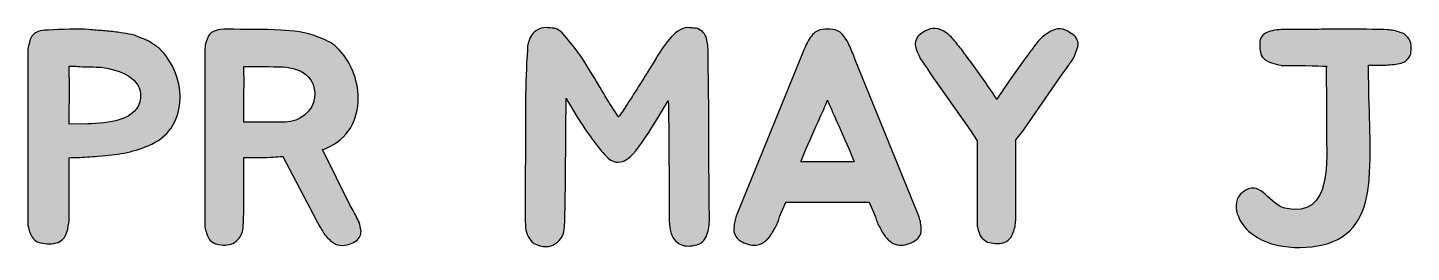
# Model space of a CAD drawing. Header units: millimetres. Extents: x 28 to 183, y 96 to 201.
# Drawn here: x 103.68 to 121.42, y 171.28 to 174.16 of the extents above; entities that cross this region are included whole.
import ezdxf

# ---------------------------------------------------------------- set-up
doc = ezdxf.new("R2010")
doc.units = ezdxf.units.MM
doc.header["$MEASUREMENT"] = 0
doc.layers.add('Layer 1', color=7, linetype='Continuous', lineweight=0)

# ---------------------------------------------------------------- blocks, each defined once
blk = doc.blocks.new('Block_0')
at = {"layer": 'Layer 1', "true_color": 0x010101, "transparency": 33554687}
h = blk.add_hatch(color=18, dxfattribs=at)
h.dxf.hatch_style = 2
edge = h.paths.add_edge_path()
edge.add_spline(control_points=[(105.629, 173.201), (105.609, 172.965), (105.481, 172.747), (105.221, 172.646), (105.016, 172.557), (104.822, 172.53), (104.581, 172.511), (104.472, 172.503), (104.41, 172.499), (104.313, 172.495), (104.294, 172.495), (104.228, 172.495), (104.208, 172.491), (104.208, 172.491), (104.208, 171.688), (104.208, 171.688), (104.193, 171.591), (104.189, 171.474), (104.088, 171.416), (104.034, 171.385), (103.937, 171.381), (103.871, 171.393), (103.801, 171.404), (103.751, 171.428), (103.72, 171.498), (103.7, 171.544), (103.677, 171.598), (103.677, 171.688), (103.677, 171.688), (103.677, 173.834), (103.677, 173.834), (103.677, 173.869), (103.684, 173.9), (103.688, 173.931), (103.696, 173.958), (103.704, 173.989), (103.712, 174.016), (103.723, 174.04), (103.735, 174.063), (103.754, 174.078), (103.778, 174.102), (103.828, 174.129), (103.937, 174.129), (103.937, 174.129), (103.945, 174.129), (103.945, 174.129), (104.104, 174.137), (104.329, 174.152), (104.457, 174.137), (104.527, 174.129), (104.589, 174.125), (104.647, 174.121), (104.709, 174.117), (104.771, 174.11), (104.833, 174.102), (104.884, 174.094), (104.926, 174.086), (104.973, 174.078), (105.016, 174.071), (105.066, 174.059), (105.109, 174.036), (105.159, 174.02), (105.206, 174.001), (105.245, 173.978), (105.284, 173.954), (105.322, 173.927), (105.357, 173.9), (105.551, 173.718), (105.648, 173.45), (105.629, 173.201)], knot_values=[0, 0, 0, 0, 1, 1, 1, 2, 2, 2, 3, 3, 3, 4, 4, 4, 5, 5, 5, 6, 6, 6, 7, 7, 7, 8, 8, 8, 9, 9, 9, 10, 10, 10, 11, 11, 11, 12, 12, 12, 13, 13, 13, 14, 14, 14, 15, 15, 15, 16, 16, 16, 17, 17, 17, 18, 18, 18, 19, 19, 19, 20, 20, 20, 21, 21, 21, 22, 22, 22, 23, 23, 23, 23], degree=3, periodic=0)
edge = h.paths.add_edge_path()
edge.add_spline(control_points=[(104.62, 173.652), (104.562, 173.656), (104.375, 173.659), (104.317, 173.663), (104.294, 173.667), (104.255, 173.667), (104.208, 173.667), (104.212, 173.508), (104.212, 173.368), (104.212, 173.198), (104.208, 173.104), (104.208, 173.011), (104.208, 172.922), (104.208, 172.922), (104.449, 172.926), (104.449, 172.926), (104.697, 172.93), (105.097, 172.968), (105.124, 173.26), (105.14, 173.512), (104.872, 173.621), (104.62, 173.652)], knot_values=[0, 0, 0, 0, 1, 1, 1, 2, 2, 2, 3, 3, 3, 4, 4, 4, 5, 5, 5, 6, 6, 6, 7, 7, 7, 7], degree=3, periodic=0)
edge.add_line((104.62, 173.652), (104.62, 173.652))
h = blk.add_hatch(color=18, dxfattribs=at)
h.dxf.hatch_style = 2
edge = h.paths.add_edge_path()
edge.add_spline(control_points=[(107.941, 171.494), (107.93, 171.463), (107.91, 171.443), (107.887, 171.424), (107.864, 171.408), (107.833, 171.393), (107.802, 171.381), (107.763, 171.37), (107.724, 171.362), (107.681, 171.37), (107.639, 171.373), (107.604, 171.389), (107.573, 171.416), (107.526, 171.455), (107.495, 171.49), (107.464, 171.536), (107.441, 171.579), (107.406, 171.629), (107.379, 171.688), (107.379, 171.688), (106.948, 172.507), (106.948, 172.507), (106.905, 172.507), (106.862, 172.503), (106.824, 172.499), (106.715, 172.491), (106.622, 172.499), (106.521, 172.495), (106.521, 172.495), (106.447, 172.495), (106.447, 172.495), (106.447, 172.495), (106.447, 171.792), (106.447, 171.792), (106.447, 171.754), (106.443, 171.719), (106.443, 171.676), (106.443, 171.653), (106.439, 171.602), (106.436, 171.567), (106.428, 171.509), (106.389, 171.443), (106.327, 171.404), (106.273, 171.37), (106.203, 171.362), (106.129, 171.377), (106.09, 171.385), (106.063, 171.397), (106.032, 171.416), (106.012, 171.432), (105.997, 171.459), (105.985, 171.482), (105.974, 171.509), (105.966, 171.54), (105.958, 171.564), (105.95, 171.591), (105.947, 171.61), (105.947, 171.637), (105.947, 171.637), (105.947, 173.842), (105.947, 173.842), (105.947, 173.873), (105.95, 173.908), (105.954, 173.935), (105.958, 173.966), (105.97, 173.997), (105.981, 174.02), (105.989, 174.047), (106.001, 174.071), (106.02, 174.086), (106.051, 174.117), (106.11, 174.144), (106.234, 174.141), (106.463, 174.137), (106.696, 174.141), (106.921, 174.129), (107.072, 174.121), (107.251, 174.102), (107.394, 174.044), (107.437, 174.028), (107.484, 174.009), (107.522, 173.989), (107.573, 173.962), (107.608, 173.939), (107.639, 173.908), (107.817, 173.745), (107.914, 173.492), (107.914, 173.256), (107.914, 172.98), (107.786, 172.724), (107.499, 172.612), (107.487, 172.604), (107.468, 172.6), (107.456, 172.596), (107.456, 172.596), (107.813, 171.878), (107.813, 171.878), (107.813, 171.878), (107.848, 171.816), (107.848, 171.816), (107.86, 171.796), (107.876, 171.765), (107.887, 171.742), (107.903, 171.715), (107.914, 171.684), (107.93, 171.657), (107.938, 171.626), (107.945, 171.591), (107.949, 171.567), (107.953, 171.54), (107.949, 171.513), (107.941, 171.494)], knot_values=[0, 0, 0, 0, 1, 1, 1, 2, 2, 2, 3, 3, 3, 4, 4, 4, 5, 5, 5, 6, 6, 6, 7, 7, 7, 8, 8, 8, 9, 9, 9, 10, 10, 10, 11, 11, 11, 12, 12, 12, 13, 13, 13, 14, 14, 14, 15, 15, 15, 16, 16, 16, 17, 17, 17, 18, 18, 18, 19, 19, 19, 20, 20, 20, 21, 21, 21, 22, 22, 22, 23, 23, 23, 24, 24, 24, 25, 25, 25, 26, 26, 26, 27, 27, 27, 28, 28, 28, 29, 29, 29, 30, 30, 30, 31, 31, 31, 32, 32, 32, 33, 33, 33, 34, 34, 34, 35, 35, 35, 36, 36, 36, 37, 37, 37, 37], degree=3, periodic=0)
edge = h.paths.add_edge_path()
edge.add_spline(control_points=[(106.979, 172.949), (107.161, 172.949), (107.344, 173.089), (107.355, 173.263), (107.375, 173.52), (107.2, 173.644), (106.948, 173.656), (106.797, 173.663), (106.606, 173.663), (106.447, 173.663), (106.455, 173.45), (106.447, 173.248), (106.447, 172.949), (106.447, 172.949), (106.979, 172.949), (106.979, 172.949)], knot_values=[0, 0, 0, 0, 1, 1, 1, 2, 2, 2, 3, 3, 3, 4, 4, 4, 5, 5, 5, 5], degree=3, periodic=0)
edge.add_line((106.979, 172.949), (106.979, 172.949))
h = blk.add_hatch(color=18, dxfattribs=at)
h.dxf.hatch_style = 2
edge = h.paths.add_edge_path()
edge.add_spline(control_points=[(112.378, 171.483), (112.366, 171.456), (112.347, 171.429), (112.327, 171.413), (112.3, 171.39), (112.269, 171.374), (112.226, 171.37), (112.153, 171.347), (112.087, 171.359), (112.029, 171.386), (111.885, 171.475), (111.904, 171.658), (111.9, 171.793), (111.9, 171.793), (111.9, 172.096), (111.9, 172.096), (111.9, 172.096), (111.897, 172.69), (111.897, 172.69), (111.897, 172.857), (111.897, 172.841), (111.893, 173.024), (111.893, 173.039), (111.897, 173.051), (111.889, 173.222), (111.485, 172.55), (111.396, 172.445), (111.248, 172.434), (111.163, 172.426), (111.078, 172.523), (111.031, 172.581), (110.907, 172.737), (110.748, 172.946), (110.581, 173.257), (110.577, 173.237), (110.573, 171.607), (110.558, 171.603), (110.558, 171.429), (110.383, 171.277), (110.17, 171.39), (110.104, 171.433), (110.069, 171.522), (110.061, 171.588), (110.057, 171.658), (110.053, 171.727), (110.053, 171.797), (110.053, 171.797), (110.057, 172.1), (110.057, 172.1), (110.057, 172.1), (110.061, 172.698), (110.061, 172.698), (110.061, 172.698), (110.061, 173.218), (110.061, 173.218), (110.061, 173.443), (110.069, 173.664), (110.084, 173.882), (110.084, 173.936), (110.1, 173.986), (110.119, 174.033), (110.138, 174.072), (110.162, 174.103), (110.201, 174.126), (110.239, 174.149), (110.282, 174.161), (110.325, 174.161), (110.36, 174.161), (110.395, 174.157), (110.426, 174.153), (110.53, 174.134), (110.6, 174.002), (110.666, 173.932), (110.748, 173.839), (110.86, 173.649), (110.922, 173.548), (111.058, 173.33), (111.159, 173.144), (111.252, 173.016), (111.28, 173.047), (111.345, 173.144), (111.365, 173.183), (111.474, 173.35), (111.563, 173.486), (111.734, 173.769), (111.807, 173.889), (111.97, 174.157), (112.137, 174.161), (112.176, 174.161), (112.207, 174.157), (112.238, 174.153), (112.273, 174.149), (112.3, 174.134), (112.327, 174.11), (112.347, 174.091), (112.362, 174.072), (112.374, 174.044), (112.382, 174.017), (112.39, 173.986), (112.393, 173.959), (112.397, 173.924), (112.401, 173.893), (112.401, 173.862), (112.401, 173.575), (112.409, 173.288), (112.409, 173), (112.409, 172.651), (112.413, 172.263), (112.413, 171.914), (112.413, 171.84), (112.421, 171.755), (112.417, 171.673), (112.413, 171.611), (112.401, 171.541), (112.378, 171.483)], knot_values=[0, 0, 0, 0, 1, 1, 1, 2, 2, 2, 3, 3, 3, 4, 4, 4, 5, 5, 5, 6, 6, 6, 7, 7, 7, 8, 8, 8, 9, 9, 9, 10, 10, 10, 11, 11, 11, 12, 12, 12, 13, 13, 13, 14, 14, 14, 15, 15, 15, 16, 16, 16, 17, 17, 17, 18, 18, 18, 19, 19, 19, 20, 20, 20, 21, 21, 21, 22, 22, 22, 23, 23, 23, 24, 24, 24, 25, 25, 25, 26, 26, 26, 27, 27, 27, 28, 28, 28, 29, 29, 29, 30, 30, 30, 31, 31, 31, 32, 32, 32, 33, 33, 33, 34, 34, 34, 35, 35, 35, 36, 36, 36, 37, 37, 37, 38, 38, 38, 38], degree=3, periodic=0)
h = blk.add_hatch(color=18, dxfattribs=at)
h.dxf.hatch_style = 2
edge = h.paths.add_edge_path()
edge.add_spline(control_points=[(115.133, 171.565), (115.133, 171.533), (115.125, 171.506), (115.106, 171.479), (115.09, 171.456), (115.063, 171.429), (115.028, 171.413), (114.962, 171.374), (114.896, 171.363), (114.823, 171.374), (114.792, 171.382), (114.756, 171.398), (114.725, 171.425), (114.718, 171.433), (114.71, 171.436), (114.706, 171.444), (114.702, 171.448), (114.694, 171.46), (114.687, 171.464), (114.663, 171.487), (114.648, 171.514), (114.632, 171.537), (114.621, 171.561), (114.609, 171.584), (114.593, 171.611), (114.582, 171.631), (114.57, 171.65), (114.566, 171.669), (114.559, 171.689), (114.551, 171.712), (114.547, 171.731), (114.547, 171.731), (114.465, 171.922), (114.465, 171.922), (114.112, 171.922), (113.751, 171.918), (113.398, 171.922), (113.398, 171.922), (113.317, 171.731), (113.317, 171.731), (113.309, 171.712), (113.305, 171.689), (113.297, 171.669), (113.29, 171.65), (113.282, 171.631), (113.27, 171.611), (113.254, 171.584), (113.243, 171.561), (113.228, 171.537), (113.216, 171.514), (113.2, 171.487), (113.177, 171.464), (113.169, 171.46), (113.161, 171.448), (113.158, 171.444), (113.154, 171.436), (113.146, 171.433), (113.138, 171.425), (113.107, 171.398), (113.072, 171.382), (113.041, 171.374), (112.967, 171.363), (112.901, 171.374), (112.835, 171.413), (112.8, 171.429), (112.773, 171.456), (112.758, 171.479), (112.738, 171.506), (112.731, 171.533), (112.731, 171.565), (112.731, 171.599), (112.735, 171.627), (112.738, 171.658), (112.742, 171.681), (112.75, 171.708), (112.758, 171.727), (112.766, 171.751), (112.769, 171.759), (112.769, 171.762), (112.769, 171.762), (113.577, 173.75), (113.577, 173.75), (113.577, 173.75), (113.6, 173.812), (113.6, 173.812), (113.612, 173.843), (113.627, 173.866), (113.639, 173.901), (113.651, 173.932), (113.662, 173.959), (113.682, 173.99), (113.697, 174.021), (113.72, 174.048), (113.74, 174.072), (113.759, 174.095), (113.783, 174.11), (113.806, 174.122), (113.879, 174.149), (113.984, 174.149), (114.058, 174.122), (114.081, 174.11), (114.105, 174.095), (114.124, 174.072), (114.143, 174.048), (114.163, 174.021), (114.182, 173.99), (114.201, 173.959), (114.213, 173.932), (114.225, 173.901), (114.237, 173.866), (114.252, 173.843), (114.264, 173.812), (114.264, 173.812), (114.287, 173.75), (114.287, 173.75), (114.287, 173.75), (115.094, 171.762), (115.094, 171.762), (115.094, 171.759), (115.098, 171.751), (115.106, 171.727), (115.114, 171.708), (115.121, 171.681), (115.125, 171.658), (115.129, 171.627), (115.133, 171.599), (115.133, 171.565)], knot_values=[0, 0, 0, 0, 1, 1, 1, 2, 2, 2, 3, 3, 3, 4, 4, 4, 5, 5, 5, 6, 6, 6, 7, 7, 7, 8, 8, 8, 9, 9, 9, 10, 10, 10, 11, 11, 11, 12, 12, 12, 13, 13, 13, 14, 14, 14, 15, 15, 15, 16, 16, 16, 17, 17, 17, 18, 18, 18, 19, 19, 19, 20, 20, 20, 21, 21, 21, 22, 22, 22, 23, 23, 23, 24, 24, 24, 25, 25, 25, 26, 26, 26, 27, 27, 27, 28, 28, 28, 29, 29, 29, 30, 30, 30, 31, 31, 31, 32, 32, 32, 33, 33, 33, 34, 34, 34, 35, 35, 35, 36, 36, 36, 37, 37, 37, 38, 38, 38, 39, 39, 39, 40, 40, 40, 41, 41, 41, 42, 42, 42, 42], degree=3, periodic=0)
edge = h.paths.add_edge_path()
edge.add_spline(control_points=[(114.206, 172.609), (114.139, 172.756), (114.069, 172.919), (113.992, 173.086), (113.973, 173.132), (113.949, 173.183), (113.93, 173.23), (113.914, 173.183), (113.891, 173.132), (113.872, 173.086), (113.794, 172.919), (113.724, 172.756), (113.658, 172.609), (113.658, 172.609), (113.588, 172.438), (113.588, 172.438), (113.588, 172.438), (114.275, 172.438), (114.275, 172.438), (114.275, 172.438), (114.206, 172.609), (114.206, 172.609)], knot_values=[0, 0, 0, 0, 1, 1, 1, 2, 2, 2, 3, 3, 3, 4, 4, 4, 5, 5, 5, 6, 6, 6, 7, 7, 7, 7], degree=3, periodic=0)
edge.add_line((114.206, 172.609), (114.206, 172.609))
h = blk.add_hatch(color=18, dxfattribs=at)
h.dxf.hatch_style = 2
edge = h.paths.add_edge_path()
edge.add_spline(control_points=[(117.131, 173.893), (117.124, 173.862), (117.112, 173.827), (117.096, 173.796), (117.081, 173.761), (117.062, 173.73), (117.038, 173.703), (117.019, 173.672), (117, 173.645), (116.984, 173.618), (116.984, 173.618), (116.933, 173.552), (116.933, 173.552), (116.933, 173.552), (116.437, 172.834), (116.437, 172.834), (116.437, 172.834), (116.347, 172.721), (116.347, 172.721), (116.347, 172.721), (116.347, 171.689), (116.347, 171.689), (116.34, 171.662), (116.34, 171.638), (116.336, 171.607), (116.328, 171.584), (116.324, 171.561), (116.313, 171.533), (116.308, 171.526), (116.305, 171.518), (116.305, 171.51), (116.301, 171.502), (116.297, 171.499), (116.293, 171.487), (116.277, 171.46), (116.254, 171.436), (116.227, 171.417), (116.173, 171.39), (116.103, 171.382), (116.033, 171.398), (115.998, 171.401), (115.963, 171.413), (115.94, 171.436), (115.917, 171.452), (115.901, 171.475), (115.885, 171.499), (115.878, 171.53), (115.862, 171.553), (115.859, 171.58), (115.851, 171.603), (115.851, 171.631), (115.851, 171.65), (115.851, 171.65), (115.851, 172.709), (115.851, 172.709), (115.851, 172.709), (115.765, 172.841), (115.765, 172.841), (115.765, 172.841), (115.261, 173.555), (115.261, 173.555), (115.261, 173.555), (115.218, 173.625), (115.218, 173.625), (115.203, 173.649), (115.183, 173.676), (115.16, 173.707), (115.136, 173.738), (115.121, 173.765), (115.105, 173.8), (115.086, 173.831), (115.074, 173.866), (115.063, 173.901), (115.055, 173.928), (115.055, 173.955), (115.059, 173.979), (115.067, 174.013), (115.082, 174.041), (115.105, 174.064), (115.129, 174.083), (115.156, 174.103), (115.187, 174.118), (115.226, 174.145), (115.268, 174.153), (115.311, 174.149), (115.366, 174.149), (115.404, 174.126), (115.447, 174.099), (115.494, 174.064), (115.54, 174.021), (115.575, 173.975), (115.614, 173.924), (115.653, 173.882), (115.688, 173.827), (115.688, 173.827), (115.699, 173.812), (115.699, 173.812), (115.823, 173.649), (115.928, 173.501), (116.045, 173.327), (116.052, 173.315), (116.076, 173.28), (116.103, 173.241), (116.122, 173.276), (116.146, 173.311), (116.153, 173.319), (116.274, 173.493), (116.375, 173.645), (116.499, 173.808), (116.499, 173.808), (116.507, 173.823), (116.507, 173.823), (116.545, 173.87), (116.58, 173.92), (116.619, 173.971), (116.654, 174.017), (116.705, 174.06), (116.755, 174.091), (116.794, 174.118), (116.837, 174.138), (116.883, 174.145), (116.93, 174.149), (116.976, 174.138), (117.011, 174.114), (117.042, 174.095), (117.073, 174.079), (117.093, 174.06), (117.116, 174.037), (117.131, 174.01), (117.143, 173.975), (117.147, 173.948), (117.147, 173.924), (117.131, 173.893)], knot_values=[0, 0, 0, 0, 1, 1, 1, 2, 2, 2, 3, 3, 3, 4, 4, 4, 5, 5, 5, 6, 6, 6, 7, 7, 7, 8, 8, 8, 9, 9, 9, 10, 10, 10, 11, 11, 11, 12, 12, 12, 13, 13, 13, 14, 14, 14, 15, 15, 15, 16, 16, 16, 17, 17, 17, 18, 18, 18, 19, 19, 19, 20, 20, 20, 21, 21, 21, 22, 22, 22, 23, 23, 23, 24, 24, 24, 25, 25, 25, 26, 26, 26, 27, 27, 27, 28, 28, 28, 29, 29, 29, 30, 30, 30, 31, 31, 31, 32, 32, 32, 33, 33, 33, 34, 34, 34, 35, 35, 35, 36, 36, 36, 37, 37, 37, 38, 38, 38, 39, 39, 39, 40, 40, 40, 41, 41, 41, 42, 42, 42, 43, 43, 43, 44, 44, 44, 44], degree=3, periodic=0)
h = blk.add_hatch(color=18, dxfattribs=at)
h.dxf.hatch_style = 2
edge = h.paths.add_edge_path()
edge.add_spline(control_points=[(121.412, 173.934), (121.416, 173.903), (121.412, 173.844), (121.408, 173.821), (121.401, 173.794), (121.385, 173.771), (121.354, 173.743), (121.338, 173.728), (121.319, 173.712), (121.288, 173.705), (121.257, 173.697), (121.226, 173.693), (121.191, 173.689), (121.156, 173.685), (121.125, 173.681), (121.09, 173.681), (121.09, 173.681), (120.869, 173.681), (120.869, 173.681), (120.869, 173.681), (120.869, 173.615), (120.869, 173.615), (120.865, 173.154), (120.908, 172.68), (120.877, 172.218), (120.849, 171.904), (120.764, 171.555), (120.411, 171.415), (120.085, 171.287), (119.58, 171.314), (119.328, 171.551), (119.196, 171.671), (119.064, 171.946), (119.293, 172.075), (119.495, 172.191), (119.596, 171.892), (119.794, 171.846), (120.426, 171.694), (120.322, 172.513), (120.329, 172.82), (120.333, 173.091), (120.325, 173.355), (120.325, 173.627), (120.325, 173.627), (120.325, 173.643), (120.325, 173.643), (120.329, 173.65), (120.329, 173.658), (120.329, 173.666), (120.329, 173.666), (120.318, 173.666), (120.318, 173.666), (120.256, 173.674), (119.868, 173.674), (119.801, 173.677), (119.801, 173.677), (119.747, 173.677), (119.747, 173.677), (119.747, 173.677), (119.747, 173.681), (119.747, 173.681), (119.705, 173.685), (119.666, 173.697), (119.623, 173.709), (119.576, 173.724), (119.538, 173.747), (119.51, 173.782), (119.483, 173.809), (119.472, 173.879), (119.472, 173.918), (119.472, 173.945), (119.472, 173.976), (119.479, 174.004), (119.483, 174.031), (119.503, 174.058), (119.534, 174.081), (119.549, 174.093), (119.576, 174.108), (119.607, 174.116), (119.642, 174.124), (119.681, 174.131), (119.72, 174.135), (119.755, 174.139), (119.794, 174.139), (119.832, 174.139), (119.832, 174.139), (120.205, 174.139), (120.205, 174.139), (120.236, 174.139), (120.279, 174.139), (120.329, 174.143), (120.531, 174.143), (120.729, 174.143), (120.915, 174.139), (120.915, 174.139), (120.939, 174.139), (120.939, 174.139), (120.993, 174.139), (121.051, 174.135), (121.105, 174.135), (121.168, 174.131), (121.222, 174.12), (121.273, 174.1), (121.315, 174.089), (121.346, 174.069), (121.373, 174.035), (121.397, 174.004), (121.412, 173.972), (121.412, 173.934)], knot_values=[0, 0, 0, 0, 1, 1, 1, 2, 2, 2, 3, 3, 3, 4, 4, 4, 5, 5, 5, 6, 6, 6, 7, 7, 7, 8, 8, 8, 9, 9, 9, 10, 10, 10, 11, 11, 11, 12, 12, 12, 13, 13, 13, 14, 14, 14, 15, 15, 15, 16, 16, 16, 17, 17, 17, 18, 18, 18, 19, 19, 19, 20, 20, 20, 21, 21, 21, 22, 22, 22, 23, 23, 23, 24, 24, 24, 25, 25, 25, 26, 26, 26, 27, 27, 27, 28, 28, 28, 29, 29, 29, 30, 30, 30, 31, 31, 31, 32, 32, 32, 33, 33, 33, 34, 34, 34, 35, 35, 35, 36, 36, 36, 36], degree=3, periodic=0)
at = {"layer": 'Layer 1', "color": 18, "lineweight": 25, "true_color": 0x010101}
for points, knots in [([(105.629, 173.201), (105.609, 172.965), (105.481, 172.747), (105.221, 172.646), (105.016, 172.557), (104.822, 172.53), (104.581, 172.511), (104.472, 172.503), (104.41, 172.499), (104.313, 172.495), (104.294, 172.495), (104.228, 172.495), (104.208, 172.491), (104.208, 172.491), (104.208, 171.688), (104.208, 171.688), (104.193, 171.591), (104.189, 171.474), (104.088, 171.416), (104.034, 171.385), (103.937, 171.381), (103.871, 171.393), (103.801, 171.404), (103.751, 171.428), (103.72, 171.498), (103.7, 171.544), (103.677, 171.598), (103.677, 171.688), (103.677, 171.688), (103.677, 173.834), (103.677, 173.834), (103.677, 173.869), (103.684, 173.9), (103.688, 173.931), (103.696, 173.958), (103.704, 173.989), (103.712, 174.016), (103.723, 174.04), (103.735, 174.063), (103.754, 174.078), (103.778, 174.102), (103.828, 174.129), (103.937, 174.129), (103.937, 174.129), (103.945, 174.129), (103.945, 174.129), (104.104, 174.137), (104.329, 174.152), (104.457, 174.137), (104.527, 174.129), (104.589, 174.125), (104.647, 174.121), (104.709, 174.117), (104.771, 174.11), (104.833, 174.102), (104.884, 174.094), (104.926, 174.086), (104.973, 174.078), (105.016, 174.071), (105.066, 174.059), (105.109, 174.036), (105.159, 174.02), (105.206, 174.001), (105.245, 173.978), (105.284, 173.954), (105.322, 173.927), (105.357, 173.9), (105.551, 173.718), (105.648, 173.45), (105.629, 173.201)], [0, 0, 0, 0, 1, 1, 1, 2, 2, 2, 3, 3, 3, 4, 4, 4, 5, 5, 5, 6, 6, 6, 7, 7, 7, 8, 8, 8, 9, 9, 9, 10, 10, 10, 11, 11, 11, 12, 12, 12, 13, 13, 13, 14, 14, 14, 15, 15, 15, 16, 16, 16, 17, 17, 17, 18, 18, 18, 19, 19, 19, 20, 20, 20, 21, 21, 21, 22, 22, 22, 23, 23, 23, 23]), ([(107.941, 171.494), (107.93, 171.463), (107.91, 171.443), (107.887, 171.424), (107.864, 171.408), (107.833, 171.393), (107.802, 171.381), (107.763, 171.37), (107.724, 171.362), (107.681, 171.37), (107.639, 171.373), (107.604, 171.389), (107.573, 171.416), (107.526, 171.455), (107.495, 171.49), (107.464, 171.536), (107.441, 171.579), (107.406, 171.629), (107.379, 171.688), (107.379, 171.688), (106.948, 172.507), (106.948, 172.507), (106.905, 172.507), (106.862, 172.503), (106.824, 172.499), (106.715, 172.491), (106.622, 172.499), (106.521, 172.495), (106.521, 172.495), (106.447, 172.495), (106.447, 172.495), (106.447, 172.495), (106.447, 171.792), (106.447, 171.792), (106.447, 171.754), (106.443, 171.719), (106.443, 171.676), (106.443, 171.653), (106.439, 171.602), (106.436, 171.567), (106.428, 171.509), (106.389, 171.443), (106.327, 171.404), (106.273, 171.37), (106.203, 171.362), (106.129, 171.377), (106.09, 171.385), (106.063, 171.397), (106.032, 171.416), (106.012, 171.432), (105.997, 171.459), (105.985, 171.482), (105.974, 171.509), (105.966, 171.54), (105.958, 171.564), (105.95, 171.591), (105.947, 171.61), (105.947, 171.637), (105.947, 171.637), (105.947, 173.842), (105.947, 173.842), (105.947, 173.873), (105.95, 173.908), (105.954, 173.935), (105.958, 173.966), (105.97, 173.997), (105.981, 174.02), (105.989, 174.047), (106.001, 174.071), (106.02, 174.086), (106.051, 174.117), (106.11, 174.144), (106.234, 174.141), (106.463, 174.137), (106.696, 174.141), (106.921, 174.129), (107.072, 174.121), (107.251, 174.102), (107.394, 174.044), (107.437, 174.028), (107.484, 174.009), (107.522, 173.989), (107.573, 173.962), (107.608, 173.939), (107.639, 173.908), (107.817, 173.745), (107.914, 173.492), (107.914, 173.256), (107.914, 172.98), (107.786, 172.724), (107.499, 172.612), (107.487, 172.604), (107.468, 172.6), (107.456, 172.596), (107.456, 172.596), (107.813, 171.878), (107.813, 171.878), (107.813, 171.878), (107.848, 171.816), (107.848, 171.816), (107.86, 171.796), (107.876, 171.765), (107.887, 171.742), (107.903, 171.715), (107.914, 171.684), (107.93, 171.657), (107.938, 171.626), (107.945, 171.591), (107.949, 171.567), (107.953, 171.54), (107.949, 171.513), (107.941, 171.494)], [0, 0, 0, 0, 1, 1, 1, 2, 2, 2, 3, 3, 3, 4, 4, 4, 5, 5, 5, 6, 6, 6, 7, 7, 7, 8, 8, 8, 9, 9, 9, 10, 10, 10, 11, 11, 11, 12, 12, 12, 13, 13, 13, 14, 14, 14, 15, 15, 15, 16, 16, 16, 17, 17, 17, 18, 18, 18, 19, 19, 19, 20, 20, 20, 21, 21, 21, 22, 22, 22, 23, 23, 23, 24, 24, 24, 25, 25, 25, 26, 26, 26, 27, 27, 27, 28, 28, 28, 29, 29, 29, 30, 30, 30, 31, 31, 31, 32, 32, 32, 33, 33, 33, 34, 34, 34, 35, 35, 35, 36, 36, 36, 37, 37, 37, 37]), ([(112.378, 171.483), (112.366, 171.456), (112.347, 171.429), (112.327, 171.413), (112.3, 171.39), (112.269, 171.374), (112.226, 171.37), (112.153, 171.347), (112.087, 171.359), (112.029, 171.386), (111.885, 171.475), (111.904, 171.658), (111.9, 171.793), (111.9, 171.793), (111.9, 172.096), (111.9, 172.096), (111.9, 172.096), (111.897, 172.69), (111.897, 172.69), (111.897, 172.857), (111.897, 172.841), (111.893, 173.024), (111.893, 173.039), (111.897, 173.051), (111.889, 173.222), (111.485, 172.55), (111.396, 172.445), (111.248, 172.434), (111.163, 172.426), (111.078, 172.523), (111.031, 172.581), (110.907, 172.737), (110.748, 172.946), (110.581, 173.257), (110.577, 173.237), (110.573, 171.607), (110.558, 171.603), (110.558, 171.429), (110.383, 171.277), (110.17, 171.39), (110.104, 171.433), (110.069, 171.522), (110.061, 171.588), (110.057, 171.658), (110.053, 171.727), (110.053, 171.797), (110.053, 171.797), (110.057, 172.1), (110.057, 172.1), (110.057, 172.1), (110.061, 172.698), (110.061, 172.698), (110.061, 172.698), (110.061, 173.218), (110.061, 173.218), (110.061, 173.443), (110.069, 173.664), (110.084, 173.882), (110.084, 173.936), (110.1, 173.986), (110.119, 174.033), (110.138, 174.072), (110.162, 174.103), (110.201, 174.126), (110.239, 174.149), (110.282, 174.161), (110.325, 174.161), (110.36, 174.161), (110.395, 174.157), (110.426, 174.153), (110.53, 174.134), (110.6, 174.002), (110.666, 173.932), (110.748, 173.839), (110.86, 173.649), (110.922, 173.548), (111.058, 173.33), (111.159, 173.144), (111.252, 173.016), (111.28, 173.047), (111.345, 173.144), (111.365, 173.183), (111.474, 173.35), (111.563, 173.486), (111.734, 173.769), (111.807, 173.889), (111.97, 174.157), (112.137, 174.161), (112.176, 174.161), (112.207, 174.157), (112.238, 174.153), (112.273, 174.149), (112.3, 174.134), (112.327, 174.11), (112.347, 174.091), (112.362, 174.072), (112.374, 174.044), (112.382, 174.017), (112.39, 173.986), (112.393, 173.959), (112.397, 173.924), (112.401, 173.893), (112.401, 173.862), (112.401, 173.575), (112.409, 173.288), (112.409, 173), (112.409, 172.651), (112.413, 172.263), (112.413, 171.914), (112.413, 171.84), (112.421, 171.755), (112.417, 171.673), (112.413, 171.611), (112.401, 171.541), (112.378, 171.483)], [0, 0, 0, 0, 1, 1, 1, 2, 2, 2, 3, 3, 3, 4, 4, 4, 5, 5, 5, 6, 6, 6, 7, 7, 7, 8, 8, 8, 9, 9, 9, 10, 10, 10, 11, 11, 11, 12, 12, 12, 13, 13, 13, 14, 14, 14, 15, 15, 15, 16, 16, 16, 17, 17, 17, 18, 18, 18, 19, 19, 19, 20, 20, 20, 21, 21, 21, 22, 22, 22, 23, 23, 23, 24, 24, 24, 25, 25, 25, 26, 26, 26, 27, 27, 27, 28, 28, 28, 29, 29, 29, 30, 30, 30, 31, 31, 31, 32, 32, 32, 33, 33, 33, 34, 34, 34, 35, 35, 35, 36, 36, 36, 37, 37, 37, 38, 38, 38, 38]), ([(115.133, 171.565), (115.133, 171.533), (115.125, 171.506), (115.106, 171.479), (115.09, 171.456), (115.063, 171.429), (115.028, 171.413), (114.962, 171.374), (114.896, 171.363), (114.823, 171.374), (114.792, 171.382), (114.756, 171.398), (114.725, 171.425), (114.718, 171.433), (114.71, 171.436), (114.706, 171.444), (114.702, 171.448), (114.694, 171.46), (114.687, 171.464), (114.663, 171.487), (114.648, 171.514), (114.632, 171.537), (114.621, 171.561), (114.609, 171.584), (114.593, 171.611), (114.582, 171.631), (114.57, 171.65), (114.566, 171.669), (114.559, 171.689), (114.551, 171.712), (114.547, 171.731), (114.547, 171.731), (114.465, 171.922), (114.465, 171.922), (114.112, 171.922), (113.751, 171.918), (113.398, 171.922), (113.398, 171.922), (113.317, 171.731), (113.317, 171.731), (113.309, 171.712), (113.305, 171.689), (113.297, 171.669), (113.29, 171.65), (113.282, 171.631), (113.27, 171.611), (113.254, 171.584), (113.243, 171.561), (113.228, 171.537), (113.216, 171.514), (113.2, 171.487), (113.177, 171.464), (113.169, 171.46), (113.161, 171.448), (113.158, 171.444), (113.154, 171.436), (113.146, 171.433), (113.138, 171.425), (113.107, 171.398), (113.072, 171.382), (113.041, 171.374), (112.967, 171.363), (112.901, 171.374), (112.835, 171.413), (112.8, 171.429), (112.773, 171.456), (112.758, 171.479), (112.738, 171.506), (112.731, 171.533), (112.731, 171.565), (112.731, 171.599), (112.735, 171.627), (112.738, 171.658), (112.742, 171.681), (112.75, 171.708), (112.758, 171.727), (112.766, 171.751), (112.769, 171.759), (112.769, 171.762), (112.769, 171.762), (113.577, 173.75), (113.577, 173.75), (113.577, 173.75), (113.6, 173.812), (113.6, 173.812), (113.612, 173.843), (113.627, 173.866), (113.639, 173.901), (113.651, 173.932), (113.662, 173.959), (113.682, 173.99), (113.697, 174.021), (113.72, 174.048), (113.74, 174.072), (113.759, 174.095), (113.783, 174.11), (113.806, 174.122), (113.879, 174.149), (113.984, 174.149), (114.058, 174.122), (114.081, 174.11), (114.105, 174.095), (114.124, 174.072), (114.143, 174.048), (114.163, 174.021), (114.182, 173.99), (114.201, 173.959), (114.213, 173.932), (114.225, 173.901), (114.237, 173.866), (114.252, 173.843), (114.264, 173.812), (114.264, 173.812), (114.287, 173.75), (114.287, 173.75), (114.287, 173.75), (115.094, 171.762), (115.094, 171.762), (115.094, 171.759), (115.098, 171.751), (115.106, 171.727), (115.114, 171.708), (115.121, 171.681), (115.125, 171.658), (115.129, 171.627), (115.133, 171.599), (115.133, 171.565)], [0, 0, 0, 0, 1, 1, 1, 2, 2, 2, 3, 3, 3, 4, 4, 4, 5, 5, 5, 6, 6, 6, 7, 7, 7, 8, 8, 8, 9, 9, 9, 10, 10, 10, 11, 11, 11, 12, 12, 12, 13, 13, 13, 14, 14, 14, 15, 15, 15, 16, 16, 16, 17, 17, 17, 18, 18, 18, 19, 19, 19, 20, 20, 20, 21, 21, 21, 22, 22, 22, 23, 23, 23, 24, 24, 24, 25, 25, 25, 26, 26, 26, 27, 27, 27, 28, 28, 28, 29, 29, 29, 30, 30, 30, 31, 31, 31, 32, 32, 32, 33, 33, 33, 34, 34, 34, 35, 35, 35, 36, 36, 36, 37, 37, 37, 38, 38, 38, 39, 39, 39, 40, 40, 40, 41, 41, 41, 42, 42, 42, 42]), ([(117.131, 173.893), (117.124, 173.862), (117.112, 173.827), (117.096, 173.796), (117.081, 173.761), (117.062, 173.73), (117.038, 173.703), (117.019, 173.672), (117, 173.645), (116.984, 173.618), (116.984, 173.618), (116.933, 173.552), (116.933, 173.552), (116.933, 173.552), (116.437, 172.834), (116.437, 172.834), (116.437, 172.834), (116.347, 172.721), (116.347, 172.721), (116.347, 172.721), (116.347, 171.689), (116.347, 171.689), (116.34, 171.662), (116.34, 171.638), (116.336, 171.607), (116.328, 171.584), (116.324, 171.561), (116.313, 171.533), (116.308, 171.526), (116.305, 171.518), (116.305, 171.51), (116.301, 171.502), (116.297, 171.499), (116.293, 171.487), (116.277, 171.46), (116.254, 171.436), (116.227, 171.417), (116.173, 171.39), (116.103, 171.382), (116.033, 171.398), (115.998, 171.401), (115.963, 171.413), (115.94, 171.436), (115.917, 171.452), (115.901, 171.475), (115.885, 171.499), (115.878, 171.53), (115.862, 171.553), (115.859, 171.58), (115.851, 171.603), (115.851, 171.631), (115.851, 171.65), (115.851, 171.65), (115.851, 172.709), (115.851, 172.709), (115.851, 172.709), (115.765, 172.841), (115.765, 172.841), (115.765, 172.841), (115.261, 173.555), (115.261, 173.555), (115.261, 173.555), (115.218, 173.625), (115.218, 173.625), (115.203, 173.649), (115.183, 173.676), (115.16, 173.707), (115.136, 173.738), (115.121, 173.765), (115.105, 173.8), (115.086, 173.831), (115.074, 173.866), (115.063, 173.901), (115.055, 173.928), (115.055, 173.955), (115.059, 173.979), (115.067, 174.013), (115.082, 174.041), (115.105, 174.064), (115.129, 174.083), (115.156, 174.103), (115.187, 174.118), (115.226, 174.145), (115.268, 174.153), (115.311, 174.149), (115.366, 174.149), (115.404, 174.126), (115.447, 174.099), (115.494, 174.064), (115.54, 174.021), (115.575, 173.975), (115.614, 173.924), (115.653, 173.882), (115.688, 173.827), (115.688, 173.827), (115.699, 173.812), (115.699, 173.812), (115.823, 173.649), (115.928, 173.501), (116.045, 173.327), (116.052, 173.315), (116.076, 173.28), (116.103, 173.241), (116.122, 173.276), (116.146, 173.311), (116.153, 173.319), (116.274, 173.493), (116.375, 173.645), (116.499, 173.808), (116.499, 173.808), (116.507, 173.823), (116.507, 173.823), (116.545, 173.87), (116.58, 173.92), (116.619, 173.971), (116.654, 174.017), (116.705, 174.06), (116.755, 174.091), (116.794, 174.118), (116.837, 174.138), (116.883, 174.145), (116.93, 174.149), (116.976, 174.138), (117.011, 174.114), (117.042, 174.095), (117.073, 174.079), (117.093, 174.06), (117.116, 174.037), (117.131, 174.01), (117.143, 173.975), (117.147, 173.948), (117.147, 173.924), (117.131, 173.893)], [0, 0, 0, 0, 1, 1, 1, 2, 2, 2, 3, 3, 3, 4, 4, 4, 5, 5, 5, 6, 6, 6, 7, 7, 7, 8, 8, 8, 9, 9, 9, 10, 10, 10, 11, 11, 11, 12, 12, 12, 13, 13, 13, 14, 14, 14, 15, 15, 15, 16, 16, 16, 17, 17, 17, 18, 18, 18, 19, 19, 19, 20, 20, 20, 21, 21, 21, 22, 22, 22, 23, 23, 23, 24, 24, 24, 25, 25, 25, 26, 26, 26, 27, 27, 27, 28, 28, 28, 29, 29, 29, 30, 30, 30, 31, 31, 31, 32, 32, 32, 33, 33, 33, 34, 34, 34, 35, 35, 35, 36, 36, 36, 37, 37, 37, 38, 38, 38, 39, 39, 39, 40, 40, 40, 41, 41, 41, 42, 42, 42, 43, 43, 43, 44, 44, 44, 44]), ([(121.412, 173.934), (121.416, 173.903), (121.412, 173.844), (121.408, 173.821), (121.401, 173.794), (121.385, 173.771), (121.354, 173.743), (121.338, 173.728), (121.319, 173.712), (121.288, 173.705), (121.257, 173.697), (121.226, 173.693), (121.191, 173.689), (121.156, 173.685), (121.125, 173.681), (121.09, 173.681), (121.09, 173.681), (120.869, 173.681), (120.869, 173.681), (120.869, 173.681), (120.869, 173.615), (120.869, 173.615), (120.865, 173.154), (120.908, 172.68), (120.877, 172.218), (120.849, 171.904), (120.764, 171.555), (120.411, 171.415), (120.085, 171.287), (119.58, 171.314), (119.328, 171.551), (119.196, 171.671), (119.064, 171.946), (119.293, 172.075), (119.495, 172.191), (119.596, 171.892), (119.794, 171.846), (120.426, 171.694), (120.322, 172.513), (120.329, 172.82), (120.333, 173.091), (120.325, 173.355), (120.325, 173.627), (120.325, 173.627), (120.325, 173.643), (120.325, 173.643), (120.329, 173.65), (120.329, 173.658), (120.329, 173.666), (120.329, 173.666), (120.318, 173.666), (120.318, 173.666), (120.256, 173.674), (119.868, 173.674), (119.801, 173.677), (119.801, 173.677), (119.747, 173.677), (119.747, 173.677), (119.747, 173.677), (119.747, 173.681), (119.747, 173.681), (119.705, 173.685), (119.666, 173.697), (119.623, 173.709), (119.576, 173.724), (119.538, 173.747), (119.51, 173.782), (119.483, 173.809), (119.472, 173.879), (119.472, 173.918), (119.472, 173.945), (119.472, 173.976), (119.479, 174.004), (119.483, 174.031), (119.503, 174.058), (119.534, 174.081), (119.549, 174.093), (119.576, 174.108), (119.607, 174.116), (119.642, 174.124), (119.681, 174.131), (119.72, 174.135), (119.755, 174.139), (119.794, 174.139), (119.832, 174.139), (119.832, 174.139), (120.205, 174.139), (120.205, 174.139), (120.236, 174.139), (120.279, 174.139), (120.329, 174.143), (120.531, 174.143), (120.729, 174.143), (120.915, 174.139), (120.915, 174.139), (120.939, 174.139), (120.939, 174.139), (120.993, 174.139), (121.051, 174.135), (121.105, 174.135), (121.168, 174.131), (121.222, 174.12), (121.273, 174.1), (121.315, 174.089), (121.346, 174.069), (121.373, 174.035), (121.397, 174.004), (121.412, 173.972), (121.412, 173.934)], [0, 0, 0, 0, 1, 1, 1, 2, 2, 2, 3, 3, 3, 4, 4, 4, 5, 5, 5, 6, 6, 6, 7, 7, 7, 8, 8, 8, 9, 9, 9, 10, 10, 10, 11, 11, 11, 12, 12, 12, 13, 13, 13, 14, 14, 14, 15, 15, 15, 16, 16, 16, 17, 17, 17, 18, 18, 18, 19, 19, 19, 20, 20, 20, 21, 21, 21, 22, 22, 22, 23, 23, 23, 24, 24, 24, 25, 25, 25, 26, 26, 26, 27, 27, 27, 28, 28, 28, 29, 29, 29, 30, 30, 30, 31, 31, 31, 32, 32, 32, 33, 33, 33, 34, 34, 34, 35, 35, 35, 36, 36, 36, 36]), ([(104.62, 173.652), (104.562, 173.656), (104.375, 173.659), (104.317, 173.663), (104.294, 173.667), (104.255, 173.667), (104.208, 173.667), (104.212, 173.508), (104.212, 173.368), (104.212, 173.198), (104.208, 173.104), (104.208, 173.011), (104.208, 172.922), (104.208, 172.922), (104.449, 172.926), (104.449, 172.926), (104.697, 172.93), (105.097, 172.968), (105.124, 173.26), (105.14, 173.512), (104.872, 173.621), (104.62, 173.652)], [0, 0, 0, 0, 1, 1, 1, 2, 2, 2, 3, 3, 3, 4, 4, 4, 5, 5, 5, 6, 6, 6, 7, 7, 7, 7]), ([(106.979, 172.949), (107.161, 172.949), (107.344, 173.089), (107.355, 173.263), (107.375, 173.52), (107.2, 173.644), (106.948, 173.656), (106.797, 173.663), (106.606, 173.663), (106.447, 173.663), (106.455, 173.45), (106.447, 173.248), (106.447, 172.949), (106.447, 172.949), (106.979, 172.949), (106.979, 172.949)], [0, 0, 0, 0, 1, 1, 1, 2, 2, 2, 3, 3, 3, 4, 4, 4, 5, 5, 5, 5]), ([(114.206, 172.609), (114.139, 172.756), (114.069, 172.919), (113.992, 173.086), (113.973, 173.132), (113.949, 173.183), (113.93, 173.23), (113.914, 173.183), (113.891, 173.132), (113.872, 173.086), (113.794, 172.919), (113.724, 172.756), (113.658, 172.609), (113.658, 172.609), (113.588, 172.438), (113.588, 172.438), (113.588, 172.438), (114.275, 172.438), (114.275, 172.438), (114.275, 172.438), (114.206, 172.609), (114.206, 172.609)], [0, 0, 0, 0, 1, 1, 1, 2, 2, 2, 3, 3, 3, 4, 4, 4, 5, 5, 5, 6, 6, 6, 7, 7, 7, 7])]:
    blk.add_open_spline(points, degree=3, knots=knots, dxfattribs=at)
at = {"layer": 'Layer 1'}
for points, knots in [([(105.629, 173.201), (105.609, 172.965), (105.481, 172.747), (105.221, 172.646), (105.016, 172.557), (104.822, 172.53), (104.581, 172.511), (104.472, 172.503), (104.41, 172.499), (104.313, 172.495), (104.294, 172.495), (104.228, 172.495), (104.208, 172.491), (104.208, 172.491), (104.208, 171.688), (104.208, 171.688), (104.193, 171.591), (104.189, 171.474), (104.088, 171.416), (104.034, 171.385), (103.937, 171.381), (103.871, 171.393), (103.801, 171.404), (103.751, 171.428), (103.72, 171.498), (103.7, 171.544), (103.677, 171.598), (103.677, 171.688), (103.677, 171.688), (103.677, 173.834), (103.677, 173.834), (103.677, 173.869), (103.684, 173.9), (103.688, 173.931), (103.696, 173.958), (103.704, 173.989), (103.712, 174.016), (103.723, 174.04), (103.735, 174.063), (103.754, 174.078), (103.778, 174.102), (103.828, 174.129), (103.937, 174.129), (103.937, 174.129), (103.945, 174.129), (103.945, 174.129), (104.104, 174.137), (104.329, 174.152), (104.457, 174.137), (104.527, 174.129), (104.589, 174.125), (104.647, 174.121), (104.709, 174.117), (104.771, 174.11), (104.833, 174.102), (104.884, 174.094), (104.926, 174.086), (104.973, 174.078), (105.016, 174.071), (105.066, 174.059), (105.109, 174.036), (105.159, 174.02), (105.206, 174.001), (105.245, 173.978), (105.284, 173.954), (105.322, 173.927), (105.357, 173.9), (105.551, 173.718), (105.648, 173.45), (105.629, 173.201)], [0, 0, 0, 0, 1, 1, 1, 2, 2, 2, 3, 3, 3, 4, 4, 4, 5, 5, 5, 6, 6, 6, 7, 7, 7, 8, 8, 8, 9, 9, 9, 10, 10, 10, 11, 11, 11, 12, 12, 12, 13, 13, 13, 14, 14, 14, 15, 15, 15, 16, 16, 16, 17, 17, 17, 18, 18, 18, 19, 19, 19, 20, 20, 20, 21, 21, 21, 22, 22, 22, 23, 23, 23, 23]), ([(107.941, 171.494), (107.93, 171.463), (107.91, 171.443), (107.887, 171.424), (107.864, 171.408), (107.833, 171.393), (107.802, 171.381), (107.763, 171.37), (107.724, 171.362), (107.681, 171.37), (107.639, 171.373), (107.604, 171.389), (107.573, 171.416), (107.526, 171.455), (107.495, 171.49), (107.464, 171.536), (107.441, 171.579), (107.406, 171.629), (107.379, 171.688), (107.379, 171.688), (106.948, 172.507), (106.948, 172.507), (106.905, 172.507), (106.862, 172.503), (106.824, 172.499), (106.715, 172.491), (106.622, 172.499), (106.521, 172.495), (106.521, 172.495), (106.447, 172.495), (106.447, 172.495), (106.447, 172.495), (106.447, 171.792), (106.447, 171.792), (106.447, 171.754), (106.443, 171.719), (106.443, 171.676), (106.443, 171.653), (106.439, 171.602), (106.436, 171.567), (106.428, 171.509), (106.389, 171.443), (106.327, 171.404), (106.273, 171.37), (106.203, 171.362), (106.129, 171.377), (106.09, 171.385), (106.063, 171.397), (106.032, 171.416), (106.012, 171.432), (105.997, 171.459), (105.985, 171.482), (105.974, 171.509), (105.966, 171.54), (105.958, 171.564), (105.95, 171.591), (105.947, 171.61), (105.947, 171.637), (105.947, 171.637), (105.947, 173.842), (105.947, 173.842), (105.947, 173.873), (105.95, 173.908), (105.954, 173.935), (105.958, 173.966), (105.97, 173.997), (105.981, 174.02), (105.989, 174.047), (106.001, 174.071), (106.02, 174.086), (106.051, 174.117), (106.11, 174.144), (106.234, 174.141), (106.463, 174.137), (106.696, 174.141), (106.921, 174.129), (107.072, 174.121), (107.251, 174.102), (107.394, 174.044), (107.437, 174.028), (107.484, 174.009), (107.522, 173.989), (107.573, 173.962), (107.608, 173.939), (107.639, 173.908), (107.817, 173.745), (107.914, 173.492), (107.914, 173.256), (107.914, 172.98), (107.786, 172.724), (107.499, 172.612), (107.487, 172.604), (107.468, 172.6), (107.456, 172.596), (107.456, 172.596), (107.813, 171.878), (107.813, 171.878), (107.813, 171.878), (107.848, 171.816), (107.848, 171.816), (107.86, 171.796), (107.876, 171.765), (107.887, 171.742), (107.903, 171.715), (107.914, 171.684), (107.93, 171.657), (107.938, 171.626), (107.945, 171.591), (107.949, 171.567), (107.953, 171.54), (107.949, 171.513), (107.941, 171.494)], [0, 0, 0, 0, 1, 1, 1, 2, 2, 2, 3, 3, 3, 4, 4, 4, 5, 5, 5, 6, 6, 6, 7, 7, 7, 8, 8, 8, 9, 9, 9, 10, 10, 10, 11, 11, 11, 12, 12, 12, 13, 13, 13, 14, 14, 14, 15, 15, 15, 16, 16, 16, 17, 17, 17, 18, 18, 18, 19, 19, 19, 20, 20, 20, 21, 21, 21, 22, 22, 22, 23, 23, 23, 24, 24, 24, 25, 25, 25, 26, 26, 26, 27, 27, 27, 28, 28, 28, 29, 29, 29, 30, 30, 30, 31, 31, 31, 32, 32, 32, 33, 33, 33, 34, 34, 34, 35, 35, 35, 36, 36, 36, 37, 37, 37, 37]), ([(112.378, 171.483), (112.366, 171.456), (112.347, 171.429), (112.327, 171.413), (112.3, 171.39), (112.269, 171.374), (112.226, 171.37), (112.153, 171.347), (112.087, 171.359), (112.029, 171.386), (111.885, 171.475), (111.904, 171.658), (111.9, 171.793), (111.9, 171.793), (111.9, 172.096), (111.9, 172.096), (111.9, 172.096), (111.897, 172.69), (111.897, 172.69), (111.897, 172.857), (111.897, 172.841), (111.893, 173.024), (111.893, 173.039), (111.897, 173.051), (111.889, 173.222), (111.485, 172.55), (111.396, 172.445), (111.248, 172.434), (111.163, 172.426), (111.078, 172.523), (111.031, 172.581), (110.907, 172.737), (110.748, 172.946), (110.581, 173.257), (110.577, 173.237), (110.573, 171.607), (110.558, 171.603), (110.558, 171.429), (110.383, 171.277), (110.17, 171.39), (110.104, 171.433), (110.069, 171.522), (110.061, 171.588), (110.057, 171.658), (110.053, 171.727), (110.053, 171.797), (110.053, 171.797), (110.057, 172.1), (110.057, 172.1), (110.057, 172.1), (110.061, 172.698), (110.061, 172.698), (110.061, 172.698), (110.061, 173.218), (110.061, 173.218), (110.061, 173.443), (110.069, 173.664), (110.084, 173.882), (110.084, 173.936), (110.1, 173.986), (110.119, 174.033), (110.138, 174.072), (110.162, 174.103), (110.201, 174.126), (110.239, 174.149), (110.282, 174.161), (110.325, 174.161), (110.36, 174.161), (110.395, 174.157), (110.426, 174.153), (110.53, 174.134), (110.6, 174.002), (110.666, 173.932), (110.748, 173.839), (110.86, 173.649), (110.922, 173.548), (111.058, 173.33), (111.159, 173.144), (111.252, 173.016), (111.28, 173.047), (111.345, 173.144), (111.365, 173.183), (111.474, 173.35), (111.563, 173.486), (111.734, 173.769), (111.807, 173.889), (111.97, 174.157), (112.137, 174.161), (112.176, 174.161), (112.207, 174.157), (112.238, 174.153), (112.273, 174.149), (112.3, 174.134), (112.327, 174.11), (112.347, 174.091), (112.362, 174.072), (112.374, 174.044), (112.382, 174.017), (112.39, 173.986), (112.393, 173.959), (112.397, 173.924), (112.401, 173.893), (112.401, 173.862), (112.401, 173.575), (112.409, 173.288), (112.409, 173), (112.409, 172.651), (112.413, 172.263), (112.413, 171.914), (112.413, 171.84), (112.421, 171.755), (112.417, 171.673), (112.413, 171.611), (112.401, 171.541), (112.378, 171.483)], [0, 0, 0, 0, 1, 1, 1, 2, 2, 2, 3, 3, 3, 4, 4, 4, 5, 5, 5, 6, 6, 6, 7, 7, 7, 8, 8, 8, 9, 9, 9, 10, 10, 10, 11, 11, 11, 12, 12, 12, 13, 13, 13, 14, 14, 14, 15, 15, 15, 16, 16, 16, 17, 17, 17, 18, 18, 18, 19, 19, 19, 20, 20, 20, 21, 21, 21, 22, 22, 22, 23, 23, 23, 24, 24, 24, 25, 25, 25, 26, 26, 26, 27, 27, 27, 28, 28, 28, 29, 29, 29, 30, 30, 30, 31, 31, 31, 32, 32, 32, 33, 33, 33, 34, 34, 34, 35, 35, 35, 36, 36, 36, 37, 37, 37, 38, 38, 38, 38]), ([(115.133, 171.565), (115.133, 171.533), (115.125, 171.506), (115.106, 171.479), (115.09, 171.456), (115.063, 171.429), (115.028, 171.413), (114.962, 171.374), (114.896, 171.363), (114.823, 171.374), (114.792, 171.382), (114.756, 171.398), (114.725, 171.425), (114.718, 171.433), (114.71, 171.436), (114.706, 171.444), (114.702, 171.448), (114.694, 171.46), (114.687, 171.464), (114.663, 171.487), (114.648, 171.514), (114.632, 171.537), (114.621, 171.561), (114.609, 171.584), (114.593, 171.611), (114.582, 171.631), (114.57, 171.65), (114.566, 171.669), (114.559, 171.689), (114.551, 171.712), (114.547, 171.731), (114.547, 171.731), (114.465, 171.922), (114.465, 171.922), (114.112, 171.922), (113.751, 171.918), (113.398, 171.922), (113.398, 171.922), (113.317, 171.731), (113.317, 171.731), (113.309, 171.712), (113.305, 171.689), (113.297, 171.669), (113.29, 171.65), (113.282, 171.631), (113.27, 171.611), (113.254, 171.584), (113.243, 171.561), (113.228, 171.537), (113.216, 171.514), (113.2, 171.487), (113.177, 171.464), (113.169, 171.46), (113.161, 171.448), (113.158, 171.444), (113.154, 171.436), (113.146, 171.433), (113.138, 171.425), (113.107, 171.398), (113.072, 171.382), (113.041, 171.374), (112.967, 171.363), (112.901, 171.374), (112.835, 171.413), (112.8, 171.429), (112.773, 171.456), (112.758, 171.479), (112.738, 171.506), (112.731, 171.533), (112.731, 171.565), (112.731, 171.599), (112.735, 171.627), (112.738, 171.658), (112.742, 171.681), (112.75, 171.708), (112.758, 171.727), (112.766, 171.751), (112.769, 171.759), (112.769, 171.762), (112.769, 171.762), (113.577, 173.75), (113.577, 173.75), (113.577, 173.75), (113.6, 173.812), (113.6, 173.812), (113.612, 173.843), (113.627, 173.866), (113.639, 173.901), (113.651, 173.932), (113.662, 173.959), (113.682, 173.99), (113.697, 174.021), (113.72, 174.048), (113.74, 174.072), (113.759, 174.095), (113.783, 174.11), (113.806, 174.122), (113.879, 174.149), (113.984, 174.149), (114.058, 174.122), (114.081, 174.11), (114.105, 174.095), (114.124, 174.072), (114.143, 174.048), (114.163, 174.021), (114.182, 173.99), (114.201, 173.959), (114.213, 173.932), (114.225, 173.901), (114.237, 173.866), (114.252, 173.843), (114.264, 173.812), (114.264, 173.812), (114.287, 173.75), (114.287, 173.75), (114.287, 173.75), (115.094, 171.762), (115.094, 171.762), (115.094, 171.759), (115.098, 171.751), (115.106, 171.727), (115.114, 171.708), (115.121, 171.681), (115.125, 171.658), (115.129, 171.627), (115.133, 171.599), (115.133, 171.565)], [0, 0, 0, 0, 1, 1, 1, 2, 2, 2, 3, 3, 3, 4, 4, 4, 5, 5, 5, 6, 6, 6, 7, 7, 7, 8, 8, 8, 9, 9, 9, 10, 10, 10, 11, 11, 11, 12, 12, 12, 13, 13, 13, 14, 14, 14, 15, 15, 15, 16, 16, 16, 17, 17, 17, 18, 18, 18, 19, 19, 19, 20, 20, 20, 21, 21, 21, 22, 22, 22, 23, 23, 23, 24, 24, 24, 25, 25, 25, 26, 26, 26, 27, 27, 27, 28, 28, 28, 29, 29, 29, 30, 30, 30, 31, 31, 31, 32, 32, 32, 33, 33, 33, 34, 34, 34, 35, 35, 35, 36, 36, 36, 37, 37, 37, 38, 38, 38, 39, 39, 39, 40, 40, 40, 41, 41, 41, 42, 42, 42, 42]), ([(117.131, 173.893), (117.124, 173.862), (117.112, 173.827), (117.096, 173.796), (117.081, 173.761), (117.062, 173.73), (117.038, 173.703), (117.019, 173.672), (117, 173.645), (116.984, 173.618), (116.984, 173.618), (116.933, 173.552), (116.933, 173.552), (116.933, 173.552), (116.437, 172.834), (116.437, 172.834), (116.437, 172.834), (116.347, 172.721), (116.347, 172.721), (116.347, 172.721), (116.347, 171.689), (116.347, 171.689), (116.34, 171.662), (116.34, 171.638), (116.336, 171.607), (116.328, 171.584), (116.324, 171.561), (116.313, 171.533), (116.308, 171.526), (116.305, 171.518), (116.305, 171.51), (116.301, 171.502), (116.297, 171.499), (116.293, 171.487), (116.277, 171.46), (116.254, 171.436), (116.227, 171.417), (116.173, 171.39), (116.103, 171.382), (116.033, 171.398), (115.998, 171.401), (115.963, 171.413), (115.94, 171.436), (115.917, 171.452), (115.901, 171.475), (115.885, 171.499), (115.878, 171.53), (115.862, 171.553), (115.859, 171.58), (115.851, 171.603), (115.851, 171.631), (115.851, 171.65), (115.851, 171.65), (115.851, 172.709), (115.851, 172.709), (115.851, 172.709), (115.765, 172.841), (115.765, 172.841), (115.765, 172.841), (115.261, 173.555), (115.261, 173.555), (115.261, 173.555), (115.218, 173.625), (115.218, 173.625), (115.203, 173.649), (115.183, 173.676), (115.16, 173.707), (115.136, 173.738), (115.121, 173.765), (115.105, 173.8), (115.086, 173.831), (115.074, 173.866), (115.063, 173.901), (115.055, 173.928), (115.055, 173.955), (115.059, 173.979), (115.067, 174.013), (115.082, 174.041), (115.105, 174.064), (115.129, 174.083), (115.156, 174.103), (115.187, 174.118), (115.226, 174.145), (115.268, 174.153), (115.311, 174.149), (115.366, 174.149), (115.404, 174.126), (115.447, 174.099), (115.494, 174.064), (115.54, 174.021), (115.575, 173.975), (115.614, 173.924), (115.653, 173.882), (115.688, 173.827), (115.688, 173.827), (115.699, 173.812), (115.699, 173.812), (115.823, 173.649), (115.928, 173.501), (116.045, 173.327), (116.052, 173.315), (116.076, 173.28), (116.103, 173.241), (116.122, 173.276), (116.146, 173.311), (116.153, 173.319), (116.274, 173.493), (116.375, 173.645), (116.499, 173.808), (116.499, 173.808), (116.507, 173.823), (116.507, 173.823), (116.545, 173.87), (116.58, 173.92), (116.619, 173.971), (116.654, 174.017), (116.705, 174.06), (116.755, 174.091), (116.794, 174.118), (116.837, 174.138), (116.883, 174.145), (116.93, 174.149), (116.976, 174.138), (117.011, 174.114), (117.042, 174.095), (117.073, 174.079), (117.093, 174.06), (117.116, 174.037), (117.131, 174.01), (117.143, 173.975), (117.147, 173.948), (117.147, 173.924), (117.131, 173.893)], [0, 0, 0, 0, 1, 1, 1, 2, 2, 2, 3, 3, 3, 4, 4, 4, 5, 5, 5, 6, 6, 6, 7, 7, 7, 8, 8, 8, 9, 9, 9, 10, 10, 10, 11, 11, 11, 12, 12, 12, 13, 13, 13, 14, 14, 14, 15, 15, 15, 16, 16, 16, 17, 17, 17, 18, 18, 18, 19, 19, 19, 20, 20, 20, 21, 21, 21, 22, 22, 22, 23, 23, 23, 24, 24, 24, 25, 25, 25, 26, 26, 26, 27, 27, 27, 28, 28, 28, 29, 29, 29, 30, 30, 30, 31, 31, 31, 32, 32, 32, 33, 33, 33, 34, 34, 34, 35, 35, 35, 36, 36, 36, 37, 37, 37, 38, 38, 38, 39, 39, 39, 40, 40, 40, 41, 41, 41, 42, 42, 42, 43, 43, 43, 44, 44, 44, 44]), ([(121.412, 173.934), (121.416, 173.903), (121.412, 173.844), (121.408, 173.821), (121.401, 173.794), (121.385, 173.771), (121.354, 173.743), (121.338, 173.728), (121.319, 173.712), (121.288, 173.705), (121.257, 173.697), (121.226, 173.693), (121.191, 173.689), (121.156, 173.685), (121.125, 173.681), (121.09, 173.681), (121.09, 173.681), (120.869, 173.681), (120.869, 173.681), (120.869, 173.681), (120.869, 173.615), (120.869, 173.615), (120.865, 173.154), (120.908, 172.68), (120.877, 172.218), (120.849, 171.904), (120.764, 171.555), (120.411, 171.415), (120.085, 171.287), (119.58, 171.314), (119.328, 171.551), (119.196, 171.671), (119.064, 171.946), (119.293, 172.075), (119.495, 172.191), (119.596, 171.892), (119.794, 171.846), (120.426, 171.694), (120.322, 172.513), (120.329, 172.82), (120.333, 173.091), (120.325, 173.355), (120.325, 173.627), (120.325, 173.627), (120.325, 173.643), (120.325, 173.643), (120.329, 173.65), (120.329, 173.658), (120.329, 173.666), (120.329, 173.666), (120.318, 173.666), (120.318, 173.666), (120.256, 173.674), (119.868, 173.674), (119.801, 173.677), (119.801, 173.677), (119.747, 173.677), (119.747, 173.677), (119.747, 173.677), (119.747, 173.681), (119.747, 173.681), (119.705, 173.685), (119.666, 173.697), (119.623, 173.709), (119.576, 173.724), (119.538, 173.747), (119.51, 173.782), (119.483, 173.809), (119.472, 173.879), (119.472, 173.918), (119.472, 173.945), (119.472, 173.976), (119.479, 174.004), (119.483, 174.031), (119.503, 174.058), (119.534, 174.081), (119.549, 174.093), (119.576, 174.108), (119.607, 174.116), (119.642, 174.124), (119.681, 174.131), (119.72, 174.135), (119.755, 174.139), (119.794, 174.139), (119.832, 174.139), (119.832, 174.139), (120.205, 174.139), (120.205, 174.139), (120.236, 174.139), (120.279, 174.139), (120.329, 174.143), (120.531, 174.143), (120.729, 174.143), (120.915, 174.139), (120.915, 174.139), (120.939, 174.139), (120.939, 174.139), (120.993, 174.139), (121.051, 174.135), (121.105, 174.135), (121.168, 174.131), (121.222, 174.12), (121.273, 174.1), (121.315, 174.089), (121.346, 174.069), (121.373, 174.035), (121.397, 174.004), (121.412, 173.972), (121.412, 173.934)], [0, 0, 0, 0, 1, 1, 1, 2, 2, 2, 3, 3, 3, 4, 4, 4, 5, 5, 5, 6, 6, 6, 7, 7, 7, 8, 8, 8, 9, 9, 9, 10, 10, 10, 11, 11, 11, 12, 12, 12, 13, 13, 13, 14, 14, 14, 15, 15, 15, 16, 16, 16, 17, 17, 17, 18, 18, 18, 19, 19, 19, 20, 20, 20, 21, 21, 21, 22, 22, 22, 23, 23, 23, 24, 24, 24, 25, 25, 25, 26, 26, 26, 27, 27, 27, 28, 28, 28, 29, 29, 29, 30, 30, 30, 31, 31, 31, 32, 32, 32, 33, 33, 33, 34, 34, 34, 35, 35, 35, 36, 36, 36, 36]), ([(104.62, 173.652), (104.562, 173.656), (104.375, 173.659), (104.317, 173.663), (104.294, 173.667), (104.255, 173.667), (104.208, 173.667), (104.212, 173.508), (104.212, 173.368), (104.212, 173.198), (104.208, 173.104), (104.208, 173.011), (104.208, 172.922), (104.208, 172.922), (104.449, 172.926), (104.449, 172.926), (104.697, 172.93), (105.097, 172.968), (105.124, 173.26), (105.14, 173.512), (104.872, 173.621), (104.62, 173.652)], [0, 0, 0, 0, 1, 1, 1, 2, 2, 2, 3, 3, 3, 4, 4, 4, 5, 5, 5, 6, 6, 6, 7, 7, 7, 7]), ([(106.979, 172.949), (107.161, 172.949), (107.344, 173.089), (107.355, 173.263), (107.375, 173.52), (107.2, 173.644), (106.948, 173.656), (106.797, 173.663), (106.606, 173.663), (106.447, 173.663), (106.455, 173.45), (106.447, 173.248), (106.447, 172.949), (106.447, 172.949), (106.979, 172.949), (106.979, 172.949)], [0, 0, 0, 0, 1, 1, 1, 2, 2, 2, 3, 3, 3, 4, 4, 4, 5, 5, 5, 5]), ([(114.206, 172.609), (114.139, 172.756), (114.069, 172.919), (113.992, 173.086), (113.973, 173.132), (113.949, 173.183), (113.93, 173.23), (113.914, 173.183), (113.891, 173.132), (113.872, 173.086), (113.794, 172.919), (113.724, 172.756), (113.658, 172.609), (113.658, 172.609), (113.588, 172.438), (113.588, 172.438), (113.588, 172.438), (114.275, 172.438), (114.275, 172.438), (114.275, 172.438), (114.206, 172.609), (114.206, 172.609)], [0, 0, 0, 0, 1, 1, 1, 2, 2, 2, 3, 3, 3, 4, 4, 4, 5, 5, 5, 6, 6, 6, 7, 7, 7, 7])]:
    blk.add_open_spline(points, degree=3, knots=knots, dxfattribs=at)

msp = doc.modelspace()

# ---------------------------------------------------------------- block references
at = {"layer": 'Layer 1'}
msp.add_blockref('Block_0', (0, 0), dxfattribs=at)

doc.saveas('drawing.dxf')
